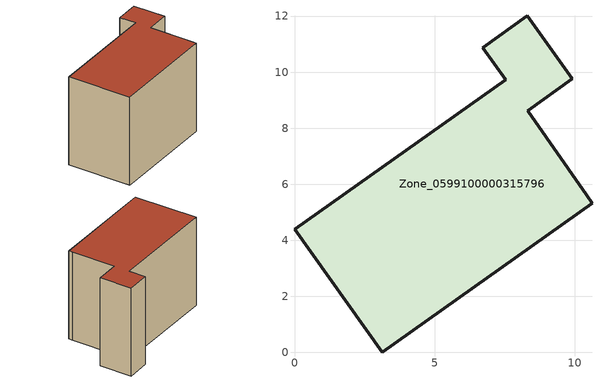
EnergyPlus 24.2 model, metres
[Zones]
Zone_0599100000315796
 floor ground (C_G): 8.32,8.63 10.43,5.61 10.62,5.33 3.13,0 0,4.39 7.54,9.73 6.72,10.88 8.31,12.02 9.91,9.76 z0
 wall outside (C_F): 9.91,9.76 8.31,12.02 6.72,10.88 7.54,9.73 0,4.39 3.13,0 10.62,5.33 10.43,5.61 8.32,8.63 9.91,9.76 z0:7.67
 roof outside (C_R): 10.43,5.61 8.32,8.63 9.91,9.76 8.31,12.02 6.72,10.88 7.54,9.73 0,4.39 3.13,0 10.62,5.33 z7.67
[BUILDING]
Pand.0599100000315796: North Axis=0; Terrain=City; Loads Convergence Tolerance Value=0.04; Temperature Convergence Tolerance Value=0.4; Solar Distribution=FullExterior; Maximum Number of Warmup Days=25; Minimum Number of Warmup Days=1
[Site:Location]
Rotterdam.The.Hague.AP_ZH_NLD Design_Conditions: Latitude=51.96; Longitude=4.45; Time Zone=1; Elevation=-4.5
[SITE:GROUNDTEMPERATURE:BUILDINGSURFACE]
18, 18, 18, 18, 18, 18, 18, 18, 18, 18, 18, 18
[MATERIAL] Thermal Absorptance=0.9; Solar Absorptance=0.7; Visible Absorptance=0.7
Name | Roughness | Thickness | Conductivity | Density | Specific Heat
G.TI.1975-1991 | MediumSmooth | 0.15 | 0.288461 | 540 | 1210
F.TI.1975-1991 | Rough | 0.3 | 0.230769 | 1920 | 840
R.TI.1975-1991 | MediumRough | 0.2 | 0.153846 | 1500 | 1000
[CONSTRUCTION]
C_G: G.TI.1975-1991
C_F: F.TI.1975-1991
C_R: R.TI.1975-1991
[ZONE]
Zone_0599100000315796: Type=1; Multiplier=1; Ceiling Height=Autocalculate; Volume=Autocalculate; Floor Area=autocalculate; Part of Total Floor Area=Yes
[ZONEINFILTRATION:DESIGNFLOWRATE]
Infil_Zone_0599100000315796: Zone or ZoneList or Space or SpaceList=Zone_0599100000315796; Schedule=AlwaysOn; Design Flow Rate Calculation Method=Flow/Area; Flow Rate per Floor Area=0.003; Constant Term Coefficient=1; Temperature Term Coefficient=0; Velocity Term Coefficient=0; Velocity Squared Term Coefficient=0
[HVACTEMPLATE:ZONE:IDEALLOADSAIRSYSTEM]
Zone_0599100000315796: Maximum Heating Supply Air Temperature=50; Minimum Cooling Supply Air Temperature=13; Maximum Heating Supply Air Humidity Ratio=0.0156; Minimum Cooling Supply Air Humidity Ratio=0.0077; Heating Limit=NoLimit; Cooling Limit=NoLimit; Dehumidification Control Type=ConstantSensibleHeatRatio; Cooling Sensible Heat Ratio=0.7; Dehumidification Setpoint=60; Humidification Control Type=None; Humidification Setpoint=30; Outdoor Air Method=None; Outdoor Air Flow Rate per Person=0.00944; Outdoor Air Flow Rate per Zone Floor Area=0; Outdoor Air Flow Rate per Zone=0; Demand Controlled Ventilation Type=None; Outdoor Air Economizer Type=NoEconomizer; Heat Recovery Type=None; Sensible Heat Recovery Effectiveness=0.7; Latent Heat Recovery Effectiveness=0.65
[ZONECONTROL:THERMOSTAT]
ThermostatControl_Zone_0599100000315796: Zone or ZoneList=Zone_0599100000315796; Control Type Schedule=DualSetpointControlType; Control 1=Thermostat_Zone_0599100000315796; Temperature Difference Between Cutout And Setpoint=0
[THERMOSTATSETPOINT:DUALSETPOINT]
Thermostat_Zone_0599100000315796: Heating Setpoint Temperature Schedule=HeatingSetpoint_Zone_0599100000315796; Cooling Setpoint Temperature Schedule=CoolingSetpoint_Zone_0599100000315796
[SCHEDULE:COMPACT]
HeatingSetpoint_Zone_0599100000315796: Through: 12/31, For: AllDays, Until: 24:00, 21
CoolingSetpoint_Zone_0599100000315796: Through: 12/31, For: AllDays, Until: 24:00, 24
DualSetpointControlType: Through: 12/31, For: AllDays, Until: 24:00, 4
AlwaysOn: Through: 12/31, For: AllDays, Until: 24:00, 1
